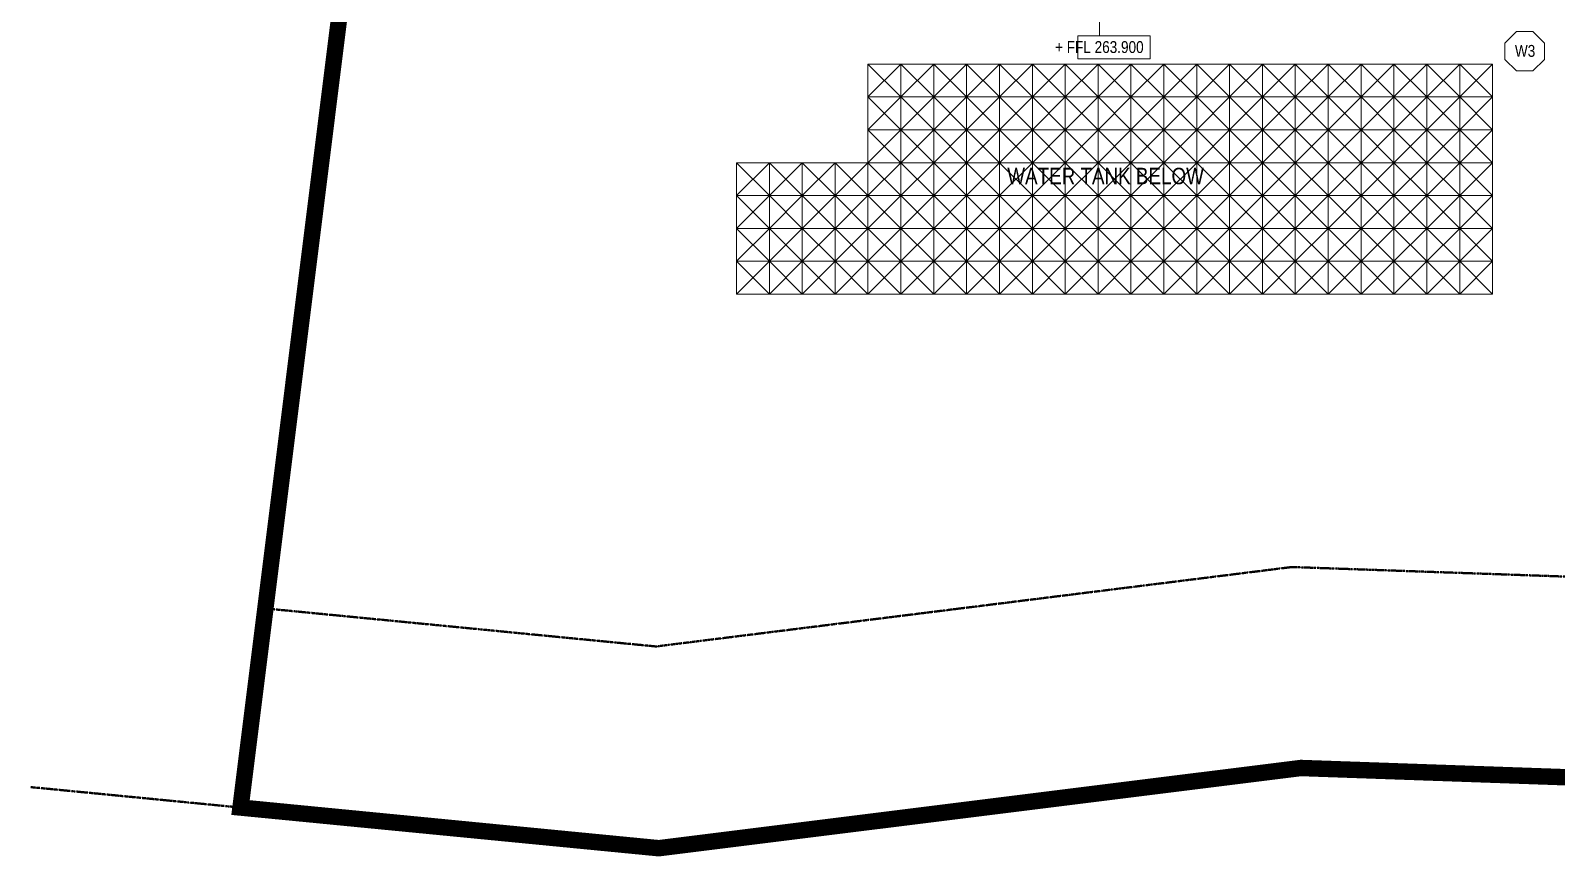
# Model space of a CAD drawing. Header units: millimetres. Extents: x -4865574 to 353735, y -2734656 to 279194.
# Drawn here: x -4865574 to -4819154, y -2734656 to -2709532 of the extents above; entities that cross this region are included whole.
import ezdxf

# ---------------------------------------------------------------- set-up
doc = ezdxf.new("R2010")
doc.units = ezdxf.units.MM
doc.linetypes.add('AM-Property Line', pattern=[9, 5, -1.5, 1, -1.5])
doc.linetypes.add('SiteBoundary RT1$0$DASHDOT', pattern=[1, 0.5, -0.25, 0, -0.25])
for name, color, linetype, lineweight in [('PLUMB-1', 8, 'Continuous', 9), ('SITE-1', 8, 'AM-Property Line', 50), ('SYM-SPOTELEV', 7, 'Continuous', 9), ('TAG-WIND', 7, 'Continuous', 9), ('TEXT', 7, 'Continuous', 9)]:
    doc.layers.add(name, color=color, linetype=linetype, lineweight=lineweight)
doc.layers.add('SiteBoundary RT1$0$AM-BOUNDARYLINE', color=242, linetype='SiteBoundary RT1$0$DASHDOT')
doc.styles.add('Arial Narrow', font='', dxfattribs={"height": 360})
doc.styles.add('Arial Narrow_4', font='', dxfattribs={"height": 500})
doc.styles.get('Arial Narrow').set_extended_font_data('Arial Narrow')
doc.styles.get('Arial Narrow_4').set_extended_font_data('Arial Narrow')

# ---------------------------------------------------------------- blocks, each defined once
blk = doc.blocks.new('AM_Water_Tank_1m Modules_Tiered - Water Tanks Modules 4 x 4 x 3 Tiers-1301868-LEVEL 61 _BMU ACCESS_')
at = {"layer": 'PLUMB-1'}
for p, q in [((0, 3000), (1000, 4000)), ((1000, 3000), (0, 4000)), ((1000, 4000), (0, 4000)), ((0, 4000), (0, 3000)), ((0, 3000), (0, 4000)), ((0, 4000), (1000, 4000)), ((0, 3000), (1000, 4000)), ((1000, 3000), (0, 4000)), ((1000, 4000), (0, 4000)), ((0, 4000), (0, 3000)), ((0, 3000), (0, 4000)), ((0, 4000), (1000, 4000)), ((0, 3000), (1000, 4000)), ((1000, 3000), (0, 4000)), ((1000, 4000), (0, 4000)), ((0, 4000), (0, 3000)), ((0, 3000), (0, 4000)), ((0, 4000), (1000, 4000)), ((1000, 3000), (2000, 4000)), ((2000, 3000), (1000, 4000)), ((2000, 4000), (1000, 4000)), ((1000, 4000), (1000, 3000)), ((1000, 3000), (1000, 4000)), ((1000, 4000), (2000, 4000)), ((1000, 3000), (1000, 4000)), ((1000, 4000), (1000, 3000)), ((1000, 3000), (2000, 4000)), ((2000, 3000), (1000, 4000)), ((2000, 4000), (1000, 4000)), ((1000, 4000), (1000, 3000)), ((1000, 3000), (1000, 4000)), ((1000, 4000), (2000, 4000)), ((1000, 3000), (1000, 4000)), ((1000, 4000), (1000, 3000)), ((1000, 3000), (2000, 4000)), ((2000, 3000), (1000, 4000)), ((2000, 4000), (1000, 4000)), ((1000, 4000), (1000, 3000)), ((1000, 3000), (1000, 4000)), ((1000, 4000), (2000, 4000)), ((1000, 3000), (1000, 4000)), ((1000, 4000), (1000, 3000)), ((2000, 3000), (3000, 4000)), ((3000, 3000), (2000, 4000)), ((3000, 4000), (2000, 4000)), ((2000, 4000), (2000, 3000)), ((2000, 3000), (2000, 4000)), ((2000, 4000), (3000, 4000)), ((2000, 3000), (2000, 4000)), ((2000, 4000), (2000, 3000)), ((2000, 3000), (3000, 4000)), ((3000, 3000), (2000, 4000)), ((3000, 4000), (2000, 4000)), ((2000, 4000), (2000, 3000)), ((2000, 3000), (2000, 4000)), ((2000, 4000), (3000, 4000)), ((2000, 3000), (2000, 4000)), ((2000, 4000), (2000, 3000)), ((2000, 3000), (3000, 4000)), ((3000, 3000), (2000, 4000)), ((3000, 4000), (2000, 4000)), ((2000, 4000), (2000, 3000)), ((2000, 3000), (2000, 4000)), ((2000, 4000), (3000, 4000)), ((2000, 3000), (2000, 4000)), ((2000, 4000), (2000, 3000)), ((3000, 3000), (4000, 4000)), ((4000, 3000), (3000, 4000)), ((4000, 4000), (3000, 4000)), ((3000, 4000), (3000, 3000)), ((3000, 3000), (3000, 4000)), ((3000, 4000), (4000, 4000)), ((3000, 3000), (3000, 4000)), ((3000, 4000), (3000, 3000)), ((3000, 3000), (4000, 4000)), ((4000, 3000), (3000, 4000)), ((4000, 4000), (3000, 4000)), ((3000, 4000), (3000, 3000)), ((3000, 3000), (3000, 4000)), ((3000, 4000), (4000, 4000)), ((3000, 3000), (3000, 4000)), ((3000, 4000), (3000, 3000)), ((3000, 3000), (4000, 4000)), ((4000, 3000), (3000, 4000)), ((4000, 4000), (3000, 4000)), ((3000, 4000), (3000, 3000)), ((3000, 3000), (3000, 4000)), ((3000, 4000), (4000, 4000)), ((3000, 3000), (3000, 4000)), ((3000, 4000), (3000, 3000)), ((4000, 3000), (4000, 4000)), ((4000, 4000), (4000, 3000)), ((4000, 3000), (4000, 4000)), ((4000, 4000), (4000, 3000)), ((4000, 3000), (4000, 4000)), ((4000, 4000), (4000, 3000)), ((0, 3000), (1000, 3000)), ((1000, 3000), (0, 3000)), ((0, 2000), (1000, 3000)), ((1000, 2000), (0, 3000)), ((1000, 3000), (0, 3000)), ((0, 3000), (0, 2000)), ((0, 2000), (0, 3000)), ((0, 3000), (1000, 3000)), ((0, 3000), (1000, 3000)), ((1000, 3000), (0, 3000)), ((0, 3000), (1000, 3000)), ((1000, 3000), (0, 3000)), ((0, 2000), (1000, 3000)), ((1000, 2000), (0, 3000)), ((1000, 3000), (0, 3000)), ((0, 3000), (0, 2000)), ((0, 2000), (0, 3000)), ((0, 3000), (1000, 3000)), ((0, 2000), (1000, 3000)), ((1000, 2000), (0, 3000)), ((1000, 3000), (0, 3000)), ((0, 3000), (0, 2000)), ((0, 2000), (0, 3000)), ((0, 3000), (1000, 3000)), ((1000, 3000), (2000, 3000)), ((2000, 3000), (1000, 3000)), ((1000, 2000), (2000, 3000)), ((2000, 2000), (1000, 3000)), ((2000, 3000), (1000, 3000)), ((1000, 3000), (1000, 2000)), ((1000, 2000), (1000, 3000)), ((1000, 3000), (2000, 3000)), ((1000, 2000), (1000, 3000)), ((1000, 3000), (1000, 2000)), ((1000, 3000), (2000, 3000)), ((2000, 3000), (1000, 3000)), ((1000, 3000), (2000, 3000)), ((2000, 3000), (1000, 3000)), ((1000, 2000), (2000, 3000)), ((2000, 2000), (1000, 3000)), ((2000, 3000), (1000, 3000)), ((1000, 3000), (1000, 2000)), ((1000, 2000), (1000, 3000)), ((1000, 3000), (2000, 3000)), ((1000, 2000), (1000, 3000)), ((1000, 3000), (1000, 2000)), ((1000, 2000), (2000, 3000)), ((2000, 2000), (1000, 3000)), ((2000, 3000), (1000, 3000)), ((1000, 3000), (1000, 2000)), ((1000, 2000), (1000, 3000)), ((1000, 3000), (2000, 3000)), ((1000, 2000), (1000, 3000)), ((1000, 3000), (1000, 2000)), ((2000, 3000), (3000, 3000)), ((3000, 3000), (2000, 3000)), ((2000, 2000), (3000, 3000)), ((3000, 2000), (2000, 3000)), ((3000, 3000), (2000, 3000)), ((2000, 3000), (2000, 2000)), ((2000, 2000), (2000, 3000)), ((2000, 3000), (3000, 3000)), ((2000, 2000), (2000, 3000)), ((2000, 3000), (2000, 2000)), ((2000, 3000), (3000, 3000)), ((3000, 3000), (2000, 3000)), ((2000, 3000), (3000, 3000)), ((3000, 3000), (2000, 3000)), ((2000, 2000), (3000, 3000)), ((3000, 2000), (2000, 3000)), ((3000, 3000), (2000, 3000)), ((2000, 3000), (2000, 2000)), ((2000, 2000), (2000, 3000)), ((2000, 3000), (3000, 3000)), ((2000, 2000), (2000, 3000)), ((2000, 3000), (2000, 2000)), ((2000, 2000), (3000, 3000)), ((3000, 2000), (2000, 3000)), ((3000, 3000), (2000, 3000)), ((2000, 3000), (2000, 2000)), ((2000, 2000), (2000, 3000)), ((2000, 3000), (3000, 3000)), ((2000, 2000), (2000, 3000)), ((2000, 3000), (2000, 2000)), ((3000, 3000), (4000, 3000)), ((4000, 3000), (3000, 3000)), ((3000, 2000), (4000, 3000)), ((4000, 2000), (3000, 3000)), ((4000, 3000), (3000, 3000)), ((3000, 3000), (3000, 2000)), ((3000, 2000), (3000, 3000)), ((3000, 3000), (4000, 3000)), ((3000, 2000), (3000, 3000)), ((3000, 3000), (3000, 2000)), ((3000, 3000), (4000, 3000)), ((4000, 3000), (3000, 3000)), ((3000, 3000), (4000, 3000)), ((4000, 3000), (3000, 3000)), ((3000, 2000), (4000, 3000)), ((4000, 2000), (3000, 3000)), ((4000, 3000), (3000, 3000)), ((3000, 3000), (3000, 2000)), ((3000, 2000), (3000, 3000)), ((3000, 3000), (4000, 3000)), ((3000, 2000), (3000, 3000)), ((3000, 3000), (3000, 2000)), ((3000, 2000), (4000, 3000)), ((4000, 2000), (3000, 3000)), ((4000, 3000), (3000, 3000)), ((3000, 3000), (3000, 2000)), ((3000, 2000), (3000, 3000)), ((3000, 3000), (4000, 3000)), ((3000, 2000), (3000, 3000)), ((3000, 3000), (3000, 2000)), ((4000, 2000), (4000, 3000)), ((4000, 3000), (4000, 2000)), ((4000, 2000), (4000, 3000)), ((4000, 3000), (4000, 2000)), ((4000, 2000), (4000, 3000)), ((4000, 3000), (4000, 2000)), ((0, 2000), (1000, 2000)), ((1000, 2000), (0, 2000)), ((0, 1000), (1000, 2000)), ((1000, 1000), (0, 2000)), ((1000, 2000), (0, 2000)), ((0, 2000), (0, 1000)), ((0, 1000), (0, 2000)), ((0, 2000), (1000, 2000)), ((0, 2000), (1000, 2000)), ((1000, 2000), (0, 2000)), ((0, 2000), (1000, 2000)), ((1000, 2000), (0, 2000)), ((0, 1000), (1000, 2000)), ((1000, 1000), (0, 2000)), ((1000, 2000), (0, 2000)), ((0, 2000), (0, 1000)), ((0, 1000), (0, 2000)), ((0, 2000), (1000, 2000)), ((0, 1000), (1000, 2000)), ((1000, 1000), (0, 2000)), ((1000, 2000), (0, 2000)), ((0, 2000), (0, 1000)), ((0, 1000), (0, 2000)), ((0, 2000), (1000, 2000)), ((1000, 2000), (2000, 2000)), ((2000, 2000), (1000, 2000)), ((1000, 1000), (2000, 2000)), ((2000, 1000), (1000, 2000)), ((2000, 2000), (1000, 2000)), ((1000, 2000), (1000, 1000)), ((1000, 1000), (1000, 2000)), ((1000, 2000), (2000, 2000)), ((1000, 1000), (1000, 2000)), ((1000, 2000), (1000, 1000)), ((1000, 2000), (2000, 2000)), ((2000, 2000), (1000, 2000)), ((1000, 2000), (2000, 2000)), ((2000, 2000), (1000, 2000)), ((1000, 1000), (2000, 2000)), ((2000, 1000), (1000, 2000)), ((2000, 2000), (1000, 2000)), ((1000, 2000), (1000, 1000)), ((1000, 1000), (1000, 2000)), ((1000, 2000), (2000, 2000)), ((1000, 1000), (1000, 2000)), ((1000, 2000), (1000, 1000)), ((1000, 1000), (2000, 2000)), ((2000, 1000), (1000, 2000)), ((2000, 2000), (1000, 2000)), ((1000, 2000), (1000, 1000)), ((1000, 1000), (1000, 2000)), ((1000, 2000), (2000, 2000)), ((1000, 1000), (1000, 2000)), ((1000, 2000), (1000, 1000)), ((2000, 2000), (3000, 2000)), ((3000, 2000), (2000, 2000)), ((2000, 1000), (3000, 2000)), ((3000, 1000), (2000, 2000)), ((3000, 2000), (2000, 2000)), ((2000, 2000), (2000, 1000)), ((2000, 1000), (2000, 2000)), ((2000, 2000), (3000, 2000)), ((2000, 1000), (2000, 2000)), ((2000, 2000), (2000, 1000)), ((2000, 2000), (3000, 2000)), ((3000, 2000), (2000, 2000)), ((2000, 2000), (3000, 2000)), ((3000, 2000), (2000, 2000)), ((2000, 1000), (3000, 2000)), ((3000, 1000), (2000, 2000)), ((3000, 2000), (2000, 2000)), ((2000, 2000), (2000, 1000)), ((2000, 1000), (2000, 2000)), ((2000, 2000), (3000, 2000)), ((2000, 1000), (3000, 2000)), ((3000, 1000), (2000, 2000)), ((3000, 2000), (2000, 2000)), ((2000, 2000), (2000, 1000)), ((2000, 1000), (2000, 2000)), ((2000, 2000), (3000, 2000)), ((2000, 1000), (2000, 2000)), ((2000, 2000), (2000, 1000)), ((2000, 1000), (2000, 2000)), ((2000, 2000), (2000, 1000)), ((3000, 2000), (4000, 2000)), ((4000, 2000), (3000, 2000)), ((3000, 1000), (4000, 2000)), ((4000, 1000), (3000, 2000)), ((4000, 2000), (3000, 2000)), ((3000, 2000), (3000, 1000)), ((3000, 1000), (3000, 2000)), ((3000, 2000), (4000, 2000)), ((3000, 1000), (3000, 2000)), ((3000, 2000), (3000, 1000)), ((3000, 2000), (4000, 2000)), ((4000, 2000), (3000, 2000)), ((3000, 2000), (4000, 2000)), ((4000, 2000), (3000, 2000)), ((3000, 1000), (4000, 2000)), ((4000, 1000), (3000, 2000)), ((4000, 2000), (3000, 2000)), ((3000, 2000), (3000, 1000)), ((3000, 1000), (3000, 2000)), ((3000, 2000), (4000, 2000)), ((3000, 1000), (3000, 2000)), ((3000, 2000), (3000, 1000)), ((3000, 1000), (4000, 2000)), ((4000, 1000), (3000, 2000)), ((4000, 2000), (3000, 2000)), ((3000, 2000), (3000, 1000)), ((3000, 1000), (3000, 2000)), ((3000, 2000), (4000, 2000)), ((3000, 1000), (3000, 2000)), ((3000, 2000), (3000, 1000)), ((4000, 1000), (4000, 2000)), ((4000, 2000), (4000, 1000)), ((4000, 1000), (4000, 2000)), ((4000, 2000), (4000, 1000)), ((4000, 1000), (4000, 2000)), ((4000, 2000), (4000, 1000)), ((0, 1000), (1000, 1000)), ((1000, 1000), (0, 1000)), ((0, 0), (1000, 1000)), ((1000, 0), (0, 1000)), ((1000, 1000), (0, 1000)), ((0, 1000), (0, 0)), ((0, 0), (0, 1000)), ((0, 1000), (1000, 1000)), ((0, 1000), (1000, 1000)), ((1000, 1000), (0, 1000)), ((0, 0), (1000, 1000)), ((1000, 0), (0, 1000)), ((1000, 1000), (0, 1000)), ((0, 1000), (0, 0)), ((0, 0), (0, 1000)), ((0, 1000), (1000, 1000)), ((0, 1000), (1000, 1000)), ((1000, 1000), (0, 1000)), ((0, 0), (1000, 1000)), ((1000, 0), (0, 1000)), ((1000, 1000), (0, 1000)), ((0, 1000), (0, 0)), ((0, 0), (0, 1000)), ((0, 1000), (1000, 1000)), ((1000, 1000), (2000, 1000)), ((2000, 1000), (1000, 1000)), ((1000, 0), (2000, 1000)), ((2000, 0), (1000, 1000)), ((2000, 1000), (1000, 1000)), ((1000, 1000), (1000, 0)), ((1000, 0), (1000, 1000)), ((1000, 1000), (2000, 1000)), ((1000, 0), (1000, 1000)), ((1000, 1000), (1000, 0)), ((1000, 1000), (2000, 1000)), ((2000, 1000), (1000, 1000)), ((1000, 0), (2000, 1000)), ((2000, 0), (1000, 1000)), ((2000, 1000), (1000, 1000)), ((1000, 1000), (1000, 0)), ((1000, 0), (1000, 1000)), ((1000, 1000), (2000, 1000)), ((1000, 0), (1000, 1000)), ((1000, 1000), (1000, 0)), ((1000, 1000), (2000, 1000)), ((2000, 1000), (1000, 1000)), ((1000, 0), (2000, 1000)), ((2000, 0), (1000, 1000)), ((2000, 1000), (1000, 1000)), ((1000, 1000), (1000, 0)), ((1000, 0), (1000, 1000)), ((1000, 1000), (2000, 1000)), ((1000, 0), (1000, 1000)), ((1000, 1000), (1000, 0)), ((2000, 1000), (3000, 1000)), ((3000, 1000), (2000, 1000)), ((2000, 0), (3000, 1000)), ((3000, 0), (2000, 1000)), ((3000, 1000), (2000, 1000)), ((2000, 1000), (2000, 0)), ((2000, 0), (2000, 1000)), ((2000, 1000), (3000, 1000)), ((2000, 0), (2000, 1000)), ((2000, 1000), (2000, 0)), ((2000, 0), (3000, 1000)), ((3000, 0), (2000, 1000)), ((3000, 1000), (2000, 1000)), ((2000, 1000), (2000, 0)), ((2000, 0), (2000, 1000)), ((2000, 1000), (3000, 1000)), ((2000, 1000), (3000, 1000)), ((3000, 1000), (2000, 1000)), ((2000, 0), (3000, 1000)), ((3000, 0), (2000, 1000)), ((3000, 1000), (2000, 1000)), ((2000, 1000), (2000, 0)), ((2000, 0), (2000, 1000)), ((2000, 1000), (3000, 1000)), ((2000, 1000), (3000, 1000)), ((3000, 1000), (2000, 1000)), ((2000, 0), (2000, 1000)), ((2000, 1000), (2000, 0)), ((2000, 0), (2000, 1000)), ((2000, 1000), (2000, 0)), ((3000, 1000), (4000, 1000)), ((4000, 1000), (3000, 1000)), ((3000, 0), (4000, 1000)), ((4000, 0), (3000, 1000)), ((4000, 1000), (3000, 1000)), ((3000, 1000), (3000, 0)), ((3000, 0), (3000, 1000)), ((3000, 1000), (4000, 1000)), ((3000, 0), (3000, 1000)), ((3000, 1000), (3000, 0)), ((3000, 0), (4000, 1000)), ((4000, 0), (3000, 1000)), ((4000, 1000), (3000, 1000)), ((3000, 1000), (3000, 0)), ((3000, 0), (3000, 1000)), ((3000, 1000), (4000, 1000)), ((3000, 0), (3000, 1000)), ((3000, 1000), (3000, 0)), ((3000, 1000), (4000, 1000)), ((4000, 1000), (3000, 1000)), ((3000, 0), (4000, 1000)), ((4000, 0), (3000, 1000)), ((4000, 1000), (3000, 1000)), ((3000, 1000), (3000, 0)), ((3000, 0), (3000, 1000)), ((3000, 1000), (4000, 1000)), ((3000, 0), (3000, 1000)), ((3000, 1000), (3000, 0)), ((3000, 1000), (4000, 1000)), ((4000, 1000), (3000, 1000)), ((4000, 0), (4000, 1000)), ((4000, 1000), (4000, 0)), ((4000, 0), (4000, 1000)), ((4000, 1000), (4000, 0)), ((4000, 0), (4000, 1000)), ((4000, 1000), (4000, 0)), ((0, 0), (1000, 0)), ((1000, 0), (0, 0)), ((0, 0), (1000, 0)), ((1000, 0), (0, 0)), ((0, 0), (1000, 0)), ((1000, 0), (0, 0)), ((1000, 0), (2000, 0)), ((2000, 0), (1000, 0)), ((1000, 0), (2000, 0)), ((2000, 0), (1000, 0)), ((1000, 0), (2000, 0)), ((2000, 0), (1000, 0)), ((2000, 0), (3000, 0)), ((3000, 0), (2000, 0)), ((2000, 0), (3000, 0)), ((3000, 0), (2000, 0)), ((2000, 0), (3000, 0)), ((3000, 0), (2000, 0)), ((3000, 0), (4000, 0)), ((4000, 0), (3000, 0)), ((3000, 0), (4000, 0)), ((4000, 0), (3000, 0)), ((3000, 0), (4000, 0)), ((4000, 0), (3000, 0))]:
    blk.add_line(p, q, dxfattribs=at)
blk = doc.blocks.new('AM_Water_Tank_1m Modules_Tiered - Water Tanks Modules 4 x 3 x 3 Tiers-5660361-LEVEL 61 _BMU ACCESS_')
at = {"layer": 'PLUMB-1'}
for p, q in [((0, 2000), (1000, 3000)), ((1000, 2000), (0, 3000)), ((1000, 3000), (0, 3000)), ((0, 3000), (0, 2000)), ((0, 2000), (0, 3000)), ((0, 3000), (1000, 3000)), ((0, 2000), (1000, 3000)), ((1000, 2000), (0, 3000)), ((1000, 3000), (0, 3000)), ((0, 3000), (0, 2000)), ((0, 2000), (0, 3000)), ((0, 3000), (1000, 3000)), ((0, 2000), (1000, 3000)), ((1000, 2000), (0, 3000)), ((1000, 3000), (0, 3000)), ((0, 3000), (0, 2000)), ((0, 2000), (0, 3000)), ((0, 3000), (1000, 3000)), ((1000, 2000), (2000, 3000)), ((2000, 2000), (1000, 3000)), ((2000, 3000), (1000, 3000)), ((1000, 3000), (1000, 2000)), ((1000, 2000), (1000, 3000)), ((1000, 3000), (2000, 3000)), ((1000, 2000), (1000, 3000)), ((1000, 3000), (1000, 2000)), ((1000, 2000), (2000, 3000)), ((2000, 2000), (1000, 3000)), ((2000, 3000), (1000, 3000)), ((1000, 3000), (1000, 2000)), ((1000, 2000), (1000, 3000)), ((1000, 3000), (2000, 3000)), ((1000, 2000), (1000, 3000)), ((1000, 3000), (1000, 2000)), ((1000, 2000), (2000, 3000)), ((2000, 2000), (1000, 3000)), ((2000, 3000), (1000, 3000)), ((1000, 3000), (1000, 2000)), ((1000, 2000), (1000, 3000)), ((1000, 3000), (2000, 3000)), ((1000, 2000), (1000, 3000)), ((1000, 3000), (1000, 2000)), ((2000, 2000), (3000, 3000)), ((3000, 2000), (2000, 3000)), ((3000, 3000), (2000, 3000)), ((2000, 3000), (2000, 2000)), ((2000, 2000), (2000, 3000)), ((2000, 3000), (3000, 3000)), ((2000, 2000), (2000, 3000)), ((2000, 3000), (2000, 2000)), ((2000, 2000), (3000, 3000)), ((3000, 2000), (2000, 3000)), ((3000, 3000), (2000, 3000)), ((2000, 3000), (2000, 2000)), ((2000, 2000), (2000, 3000)), ((2000, 3000), (3000, 3000)), ((2000, 2000), (2000, 3000)), ((2000, 3000), (2000, 2000)), ((2000, 2000), (3000, 3000)), ((3000, 2000), (2000, 3000)), ((3000, 3000), (2000, 3000)), ((2000, 3000), (2000, 2000)), ((2000, 2000), (2000, 3000)), ((2000, 3000), (3000, 3000)), ((2000, 2000), (2000, 3000)), ((2000, 3000), (2000, 2000)), ((3000, 2000), (4000, 3000)), ((4000, 2000), (3000, 3000)), ((4000, 3000), (3000, 3000)), ((3000, 3000), (3000, 2000)), ((3000, 2000), (3000, 3000)), ((3000, 3000), (4000, 3000)), ((3000, 2000), (3000, 3000)), ((3000, 3000), (3000, 2000)), ((3000, 2000), (4000, 3000)), ((4000, 2000), (3000, 3000)), ((4000, 3000), (3000, 3000)), ((3000, 3000), (3000, 2000)), ((3000, 2000), (3000, 3000)), ((3000, 3000), (4000, 3000)), ((3000, 2000), (3000, 3000)), ((3000, 3000), (3000, 2000)), ((3000, 2000), (4000, 3000)), ((4000, 2000), (3000, 3000)), ((4000, 3000), (3000, 3000)), ((3000, 3000), (3000, 2000)), ((3000, 2000), (3000, 3000)), ((3000, 3000), (4000, 3000)), ((3000, 2000), (3000, 3000)), ((3000, 3000), (3000, 2000)), ((4000, 2000), (4000, 3000)), ((4000, 3000), (4000, 2000)), ((4000, 2000), (4000, 3000)), ((4000, 3000), (4000, 2000)), ((4000, 2000), (4000, 3000)), ((4000, 3000), (4000, 2000)), ((0, 2000), (1000, 2000)), ((1000, 2000), (0, 2000)), ((0, 1000), (1000, 2000)), ((1000, 1000), (0, 2000)), ((1000, 2000), (0, 2000)), ((0, 2000), (0, 1000)), ((0, 1000), (0, 2000)), ((0, 2000), (1000, 2000)), ((0, 2000), (1000, 2000)), ((1000, 2000), (0, 2000)), ((0, 2000), (1000, 2000)), ((1000, 2000), (0, 2000)), ((0, 1000), (1000, 2000)), ((1000, 1000), (0, 2000)), ((1000, 2000), (0, 2000)), ((0, 2000), (0, 1000)), ((0, 1000), (0, 2000)), ((0, 2000), (1000, 2000)), ((0, 1000), (1000, 2000)), ((1000, 1000), (0, 2000)), ((1000, 2000), (0, 2000)), ((0, 2000), (0, 1000)), ((0, 1000), (0, 2000)), ((0, 2000), (1000, 2000)), ((1000, 2000), (2000, 2000)), ((2000, 2000), (1000, 2000)), ((1000, 1000), (2000, 2000)), ((2000, 1000), (1000, 2000)), ((2000, 2000), (1000, 2000)), ((1000, 2000), (1000, 1000)), ((1000, 1000), (1000, 2000)), ((1000, 2000), (2000, 2000)), ((1000, 1000), (1000, 2000)), ((1000, 2000), (1000, 1000)), ((1000, 2000), (2000, 2000)), ((2000, 2000), (1000, 2000)), ((1000, 2000), (2000, 2000)), ((2000, 2000), (1000, 2000)), ((1000, 1000), (2000, 2000)), ((2000, 1000), (1000, 2000)), ((2000, 2000), (1000, 2000)), ((1000, 2000), (1000, 1000)), ((1000, 1000), (1000, 2000)), ((1000, 2000), (2000, 2000)), ((1000, 1000), (1000, 2000)), ((1000, 2000), (1000, 1000)), ((1000, 1000), (2000, 2000)), ((2000, 1000), (1000, 2000)), ((2000, 2000), (1000, 2000)), ((1000, 2000), (1000, 1000)), ((1000, 1000), (1000, 2000)), ((1000, 2000), (2000, 2000)), ((1000, 1000), (1000, 2000)), ((1000, 2000), (1000, 1000)), ((2000, 2000), (3000, 2000)), ((3000, 2000), (2000, 2000)), ((2000, 1000), (3000, 2000)), ((3000, 1000), (2000, 2000)), ((3000, 2000), (2000, 2000)), ((2000, 2000), (2000, 1000)), ((2000, 1000), (2000, 2000)), ((2000, 2000), (3000, 2000)), ((2000, 1000), (2000, 2000)), ((2000, 2000), (2000, 1000)), ((2000, 2000), (3000, 2000)), ((3000, 2000), (2000, 2000)), ((2000, 2000), (3000, 2000)), ((3000, 2000), (2000, 2000)), ((2000, 1000), (3000, 2000)), ((3000, 1000), (2000, 2000)), ((3000, 2000), (2000, 2000)), ((2000, 2000), (2000, 1000)), ((2000, 1000), (2000, 2000)), ((2000, 2000), (3000, 2000)), ((2000, 1000), (3000, 2000)), ((3000, 1000), (2000, 2000)), ((3000, 2000), (2000, 2000)), ((2000, 2000), (2000, 1000)), ((2000, 1000), (2000, 2000)), ((2000, 2000), (3000, 2000)), ((2000, 1000), (2000, 2000)), ((2000, 2000), (2000, 1000)), ((2000, 1000), (2000, 2000)), ((2000, 2000), (2000, 1000)), ((3000, 2000), (4000, 2000)), ((4000, 2000), (3000, 2000)), ((3000, 1000), (4000, 2000)), ((4000, 1000), (3000, 2000)), ((4000, 2000), (3000, 2000)), ((3000, 2000), (3000, 1000)), ((3000, 1000), (3000, 2000)), ((3000, 2000), (4000, 2000)), ((3000, 1000), (3000, 2000)), ((3000, 2000), (3000, 1000)), ((3000, 2000), (4000, 2000)), ((4000, 2000), (3000, 2000)), ((3000, 2000), (4000, 2000)), ((4000, 2000), (3000, 2000)), ((3000, 1000), (4000, 2000)), ((4000, 1000), (3000, 2000)), ((4000, 2000), (3000, 2000)), ((3000, 2000), (3000, 1000)), ((3000, 1000), (3000, 2000)), ((3000, 2000), (4000, 2000)), ((3000, 1000), (3000, 2000)), ((3000, 2000), (3000, 1000)), ((3000, 1000), (4000, 2000)), ((4000, 1000), (3000, 2000)), ((4000, 2000), (3000, 2000)), ((3000, 2000), (3000, 1000)), ((3000, 1000), (3000, 2000)), ((3000, 2000), (4000, 2000)), ((3000, 1000), (3000, 2000)), ((3000, 2000), (3000, 1000)), ((4000, 1000), (4000, 2000)), ((4000, 2000), (4000, 1000)), ((4000, 1000), (4000, 2000)), ((4000, 2000), (4000, 1000)), ((4000, 1000), (4000, 2000)), ((4000, 2000), (4000, 1000)), ((0, 1000), (1000, 1000)), ((1000, 1000), (0, 1000)), ((0, 0), (1000, 1000)), ((1000, 0), (0, 1000)), ((1000, 1000), (0, 1000)), ((0, 1000), (0, 0)), ((0, 0), (0, 1000)), ((0, 1000), (1000, 1000)), ((0, 1000), (1000, 1000)), ((1000, 1000), (0, 1000)), ((0, 0), (1000, 1000)), ((1000, 0), (0, 1000)), ((1000, 1000), (0, 1000)), ((0, 1000), (0, 0)), ((0, 0), (0, 1000)), ((0, 1000), (1000, 1000)), ((0, 1000), (1000, 1000)), ((1000, 1000), (0, 1000)), ((0, 0), (1000, 1000)), ((1000, 0), (0, 1000)), ((1000, 1000), (0, 1000)), ((0, 1000), (0, 0)), ((0, 0), (0, 1000)), ((0, 1000), (1000, 1000)), ((1000, 1000), (2000, 1000)), ((2000, 1000), (1000, 1000)), ((1000, 0), (2000, 1000)), ((2000, 0), (1000, 1000)), ((2000, 1000), (1000, 1000)), ((1000, 1000), (1000, 0)), ((1000, 0), (1000, 1000)), ((1000, 1000), (2000, 1000)), ((1000, 0), (1000, 1000)), ((1000, 1000), (1000, 0)), ((1000, 1000), (2000, 1000)), ((2000, 1000), (1000, 1000)), ((1000, 0), (2000, 1000)), ((2000, 0), (1000, 1000)), ((2000, 1000), (1000, 1000)), ((1000, 1000), (1000, 0)), ((1000, 0), (1000, 1000)), ((1000, 1000), (2000, 1000)), ((1000, 0), (1000, 1000)), ((1000, 1000), (1000, 0)), ((1000, 1000), (2000, 1000)), ((2000, 1000), (1000, 1000)), ((1000, 0), (2000, 1000)), ((2000, 0), (1000, 1000)), ((2000, 1000), (1000, 1000)), ((1000, 1000), (1000, 0)), ((1000, 0), (1000, 1000)), ((1000, 1000), (2000, 1000)), ((1000, 0), (1000, 1000)), ((1000, 1000), (1000, 0)), ((2000, 1000), (3000, 1000)), ((3000, 1000), (2000, 1000)), ((2000, 0), (3000, 1000)), ((3000, 0), (2000, 1000)), ((3000, 1000), (2000, 1000)), ((2000, 1000), (2000, 0)), ((2000, 0), (2000, 1000)), ((2000, 1000), (3000, 1000)), ((2000, 0), (2000, 1000)), ((2000, 1000), (2000, 0)), ((2000, 0), (3000, 1000)), ((3000, 0), (2000, 1000)), ((3000, 1000), (2000, 1000)), ((2000, 1000), (2000, 0)), ((2000, 0), (2000, 1000)), ((2000, 1000), (3000, 1000)), ((2000, 1000), (3000, 1000)), ((3000, 1000), (2000, 1000)), ((2000, 0), (3000, 1000)), ((3000, 0), (2000, 1000)), ((3000, 1000), (2000, 1000)), ((2000, 1000), (2000, 0)), ((2000, 0), (2000, 1000)), ((2000, 1000), (3000, 1000)), ((2000, 1000), (3000, 1000)), ((3000, 1000), (2000, 1000)), ((2000, 0), (2000, 1000)), ((2000, 1000), (2000, 0)), ((2000, 0), (2000, 1000)), ((2000, 1000), (2000, 0)), ((3000, 1000), (4000, 1000)), ((4000, 1000), (3000, 1000)), ((3000, 0), (4000, 1000)), ((4000, 0), (3000, 1000)), ((4000, 1000), (3000, 1000)), ((3000, 1000), (3000, 0)), ((3000, 0), (3000, 1000)), ((3000, 1000), (4000, 1000)), ((3000, 0), (3000, 1000)), ((3000, 1000), (3000, 0)), ((3000, 0), (4000, 1000)), ((4000, 0), (3000, 1000)), ((4000, 1000), (3000, 1000)), ((3000, 1000), (3000, 0)), ((3000, 0), (3000, 1000)), ((3000, 1000), (4000, 1000)), ((3000, 0), (3000, 1000)), ((3000, 1000), (3000, 0)), ((3000, 1000), (4000, 1000)), ((4000, 1000), (3000, 1000)), ((3000, 0), (4000, 1000)), ((4000, 0), (3000, 1000)), ((4000, 1000), (3000, 1000)), ((3000, 1000), (3000, 0)), ((3000, 0), (3000, 1000)), ((3000, 1000), (4000, 1000)), ((3000, 0), (3000, 1000)), ((3000, 1000), (3000, 0)), ((3000, 1000), (4000, 1000)), ((4000, 1000), (3000, 1000)), ((4000, 0), (4000, 1000)), ((4000, 1000), (4000, 0)), ((4000, 0), (4000, 1000)), ((4000, 1000), (4000, 0)), ((4000, 0), (4000, 1000)), ((4000, 1000), (4000, 0)), ((0, 0), (1000, 0)), ((1000, 0), (0, 0)), ((0, 0), (1000, 0)), ((1000, 0), (0, 0)), ((0, 0), (1000, 0)), ((1000, 0), (0, 0)), ((1000, 0), (2000, 0)), ((2000, 0), (1000, 0)), ((1000, 0), (2000, 0)), ((2000, 0), (1000, 0)), ((1000, 0), (2000, 0)), ((2000, 0), (1000, 0)), ((2000, 0), (3000, 0)), ((3000, 0), (2000, 0)), ((2000, 0), (3000, 0)), ((3000, 0), (2000, 0)), ((2000, 0), (3000, 0)), ((3000, 0), (2000, 0)), ((3000, 0), (4000, 0)), ((4000, 0), (3000, 0)), ((3000, 0), (4000, 0)), ((4000, 0), (3000, 0)), ((3000, 0), (4000, 0)), ((4000, 0), (3000, 0))]:
    blk.add_line(p, q, dxfattribs=at)
blk = doc.blocks.new('AM_Water_Tank_1m Modules_Tiered - Water Tanks Modules 3 x 3 x 3 Tiers-5661682-LEVEL 61 _BMU ACCESS_')
at = {"layer": 'PLUMB-1'}
for p, q in [((0, 2000), (1000, 3000)), ((1000, 2000), (0, 3000)), ((1000, 3000), (0, 3000)), ((0, 3000), (0, 2000)), ((0, 2000), (0, 3000)), ((0, 3000), (1000, 3000)), ((0, 2000), (1000, 3000)), ((1000, 2000), (0, 3000)), ((1000, 3000), (0, 3000)), ((0, 3000), (0, 2000)), ((0, 2000), (0, 3000)), ((0, 3000), (1000, 3000)), ((0, 2000), (1000, 3000)), ((1000, 2000), (0, 3000)), ((1000, 3000), (0, 3000)), ((0, 3000), (0, 2000)), ((0, 2000), (0, 3000)), ((0, 3000), (1000, 3000)), ((1000, 2000), (2000, 3000)), ((2000, 2000), (1000, 3000)), ((2000, 3000), (1000, 3000)), ((1000, 3000), (1000, 2000)), ((1000, 2000), (1000, 3000)), ((1000, 3000), (2000, 3000)), ((1000, 2000), (1000, 3000)), ((1000, 3000), (1000, 2000)), ((1000, 2000), (2000, 3000)), ((2000, 2000), (1000, 3000)), ((2000, 3000), (1000, 3000)), ((1000, 3000), (1000, 2000)), ((1000, 2000), (1000, 3000)), ((1000, 3000), (2000, 3000)), ((1000, 2000), (1000, 3000)), ((1000, 3000), (1000, 2000)), ((1000, 2000), (2000, 3000)), ((2000, 2000), (1000, 3000)), ((2000, 3000), (1000, 3000)), ((1000, 3000), (1000, 2000)), ((1000, 2000), (1000, 3000)), ((1000, 3000), (2000, 3000)), ((1000, 2000), (1000, 3000)), ((1000, 3000), (1000, 2000)), ((2000, 2000), (3000, 3000)), ((3000, 2000), (2000, 3000)), ((3000, 3000), (2000, 3000)), ((2000, 3000), (2000, 2000)), ((2000, 2000), (2000, 3000)), ((2000, 3000), (3000, 3000)), ((2000, 2000), (2000, 3000)), ((2000, 3000), (2000, 2000)), ((2000, 2000), (3000, 3000)), ((3000, 2000), (2000, 3000)), ((3000, 3000), (2000, 3000)), ((2000, 3000), (2000, 2000)), ((2000, 2000), (2000, 3000)), ((2000, 3000), (3000, 3000)), ((2000, 2000), (2000, 3000)), ((2000, 3000), (2000, 2000)), ((2000, 2000), (3000, 3000)), ((3000, 2000), (2000, 3000)), ((3000, 3000), (2000, 3000)), ((2000, 3000), (2000, 2000)), ((2000, 2000), (2000, 3000)), ((2000, 3000), (3000, 3000)), ((2000, 2000), (2000, 3000)), ((2000, 3000), (2000, 2000)), ((3000, 2000), (3000, 3000)), ((3000, 3000), (3000, 2000)), ((3000, 2000), (3000, 3000)), ((3000, 3000), (3000, 2000)), ((3000, 2000), (3000, 3000)), ((3000, 3000), (3000, 2000)), ((0, 2000), (1000, 2000)), ((1000, 2000), (0, 2000)), ((0, 1000), (1000, 2000)), ((1000, 1000), (0, 2000)), ((1000, 2000), (0, 2000)), ((0, 2000), (0, 1000)), ((0, 1000), (0, 2000)), ((0, 2000), (1000, 2000)), ((0, 2000), (1000, 2000)), ((1000, 2000), (0, 2000)), ((0, 2000), (1000, 2000)), ((1000, 2000), (0, 2000)), ((0, 1000), (1000, 2000)), ((1000, 1000), (0, 2000)), ((1000, 2000), (0, 2000)), ((0, 2000), (0, 1000)), ((0, 1000), (0, 2000)), ((0, 2000), (1000, 2000)), ((0, 1000), (1000, 2000)), ((1000, 1000), (0, 2000)), ((1000, 2000), (0, 2000)), ((0, 2000), (0, 1000)), ((0, 1000), (0, 2000)), ((0, 2000), (1000, 2000)), ((1000, 2000), (2000, 2000)), ((2000, 2000), (1000, 2000)), ((1000, 1000), (2000, 2000)), ((2000, 1000), (1000, 2000)), ((2000, 2000), (1000, 2000)), ((1000, 2000), (1000, 1000)), ((1000, 1000), (1000, 2000)), ((1000, 2000), (2000, 2000)), ((1000, 1000), (1000, 2000)), ((1000, 2000), (1000, 1000)), ((1000, 2000), (2000, 2000)), ((2000, 2000), (1000, 2000)), ((1000, 2000), (2000, 2000)), ((2000, 2000), (1000, 2000)), ((1000, 1000), (2000, 2000)), ((2000, 1000), (1000, 2000)), ((2000, 2000), (1000, 2000)), ((1000, 2000), (1000, 1000)), ((1000, 1000), (1000, 2000)), ((1000, 2000), (2000, 2000)), ((1000, 1000), (1000, 2000)), ((1000, 2000), (1000, 1000)), ((1000, 1000), (2000, 2000)), ((2000, 1000), (1000, 2000)), ((2000, 2000), (1000, 2000)), ((1000, 2000), (1000, 1000)), ((1000, 1000), (1000, 2000)), ((1000, 2000), (2000, 2000)), ((1000, 1000), (1000, 2000)), ((1000, 2000), (1000, 1000)), ((2000, 2000), (3000, 2000)), ((3000, 2000), (2000, 2000)), ((2000, 1000), (3000, 2000)), ((3000, 1000), (2000, 2000)), ((3000, 2000), (2000, 2000)), ((2000, 2000), (2000, 1000)), ((2000, 1000), (2000, 2000)), ((2000, 2000), (3000, 2000)), ((2000, 1000), (2000, 2000)), ((2000, 2000), (2000, 1000)), ((2000, 2000), (3000, 2000)), ((3000, 2000), (2000, 2000)), ((2000, 2000), (3000, 2000)), ((3000, 2000), (2000, 2000)), ((2000, 1000), (3000, 2000)), ((3000, 1000), (2000, 2000)), ((3000, 2000), (2000, 2000)), ((2000, 2000), (2000, 1000)), ((2000, 1000), (2000, 2000)), ((2000, 2000), (3000, 2000)), ((2000, 1000), (3000, 2000)), ((3000, 1000), (2000, 2000)), ((3000, 2000), (2000, 2000)), ((2000, 2000), (2000, 1000)), ((2000, 1000), (2000, 2000)), ((2000, 2000), (3000, 2000)), ((2000, 1000), (2000, 2000)), ((2000, 2000), (2000, 1000)), ((2000, 1000), (2000, 2000)), ((2000, 2000), (2000, 1000)), ((3000, 1000), (3000, 2000)), ((3000, 2000), (3000, 1000)), ((3000, 1000), (3000, 2000)), ((3000, 2000), (3000, 1000)), ((3000, 1000), (3000, 2000)), ((3000, 2000), (3000, 1000)), ((0, 1000), (1000, 1000)), ((1000, 1000), (0, 1000)), ((0, 0), (1000, 1000)), ((1000, 0), (0, 1000)), ((1000, 1000), (0, 1000)), ((0, 1000), (0, 0)), ((0, 0), (0, 1000)), ((0, 1000), (1000, 1000)), ((0, 1000), (1000, 1000)), ((1000, 1000), (0, 1000)), ((0, 0), (1000, 1000)), ((1000, 0), (0, 1000)), ((1000, 1000), (0, 1000)), ((0, 1000), (0, 0)), ((0, 0), (0, 1000)), ((0, 1000), (1000, 1000)), ((0, 1000), (1000, 1000)), ((1000, 1000), (0, 1000)), ((0, 0), (1000, 1000)), ((1000, 0), (0, 1000)), ((1000, 1000), (0, 1000)), ((0, 1000), (0, 0)), ((0, 0), (0, 1000)), ((0, 1000), (1000, 1000)), ((1000, 1000), (2000, 1000)), ((2000, 1000), (1000, 1000)), ((1000, 0), (2000, 1000)), ((2000, 0), (1000, 1000)), ((2000, 1000), (1000, 1000)), ((1000, 1000), (1000, 0)), ((1000, 0), (1000, 1000)), ((1000, 1000), (2000, 1000)), ((1000, 0), (1000, 1000)), ((1000, 1000), (1000, 0)), ((1000, 1000), (2000, 1000)), ((2000, 1000), (1000, 1000)), ((1000, 0), (2000, 1000)), ((2000, 0), (1000, 1000)), ((2000, 1000), (1000, 1000)), ((1000, 1000), (1000, 0)), ((1000, 0), (1000, 1000)), ((1000, 1000), (2000, 1000)), ((1000, 0), (1000, 1000)), ((1000, 1000), (1000, 0)), ((1000, 1000), (2000, 1000)), ((2000, 1000), (1000, 1000)), ((1000, 0), (2000, 1000)), ((2000, 0), (1000, 1000)), ((2000, 1000), (1000, 1000)), ((1000, 1000), (1000, 0)), ((1000, 0), (1000, 1000)), ((1000, 1000), (2000, 1000)), ((1000, 0), (1000, 1000)), ((1000, 1000), (1000, 0)), ((2000, 1000), (3000, 1000)), ((3000, 1000), (2000, 1000)), ((2000, 0), (3000, 1000)), ((3000, 0), (2000, 1000)), ((3000, 1000), (2000, 1000)), ((2000, 1000), (2000, 0)), ((2000, 0), (2000, 1000)), ((2000, 1000), (3000, 1000)), ((2000, 0), (2000, 1000)), ((2000, 1000), (2000, 0)), ((2000, 0), (3000, 1000)), ((3000, 0), (2000, 1000)), ((3000, 1000), (2000, 1000)), ((2000, 1000), (2000, 0)), ((2000, 0), (2000, 1000)), ((2000, 1000), (3000, 1000)), ((2000, 1000), (3000, 1000)), ((3000, 1000), (2000, 1000)), ((2000, 0), (3000, 1000)), ((3000, 0), (2000, 1000)), ((3000, 1000), (2000, 1000)), ((2000, 1000), (2000, 0)), ((2000, 0), (2000, 1000)), ((2000, 1000), (3000, 1000)), ((2000, 1000), (3000, 1000)), ((3000, 1000), (2000, 1000)), ((2000, 0), (2000, 1000)), ((2000, 1000), (2000, 0)), ((2000, 0), (2000, 1000)), ((2000, 1000), (2000, 0)), ((3000, 0), (3000, 1000)), ((3000, 1000), (3000, 0)), ((3000, 0), (3000, 1000)), ((3000, 1000), (3000, 0)), ((3000, 0), (3000, 1000)), ((3000, 1000), (3000, 0)), ((0, 0), (1000, 0)), ((1000, 0), (0, 0)), ((0, 0), (1000, 0)), ((1000, 0), (0, 0)), ((0, 0), (1000, 0)), ((1000, 0), (0, 0)), ((1000, 0), (2000, 0)), ((2000, 0), (1000, 0)), ((1000, 0), (2000, 0)), ((2000, 0), (1000, 0)), ((1000, 0), (2000, 0)), ((2000, 0), (1000, 0)), ((2000, 0), (3000, 0)), ((3000, 0), (2000, 0)), ((2000, 0), (3000, 0)), ((3000, 0), (2000, 0)), ((2000, 0), (3000, 0)), ((3000, 0), (2000, 0))]:
    blk.add_line(p, q, dxfattribs=at)
blk = doc.blocks.new('Family - ___-2026221-LEVEL 61 _BMU ACCESS_')
at = {"layer": 'SITE-1'}
for p, q in [((-4859186, -2733168), (-4847680, -2641065)), ((-4826930, -2731965), (-4846463, -2734405)), ((-4806847, -2732666), (-4826930, -2731965)), ((-4846463, -2734405), (-4859186, -2733168))]:
    blk.add_line(p, q, dxfattribs=at)
blk = doc.blocks.new('Family - ___-2030882-LEVEL 61 _BMU ACCESS_')
at = {"layer": 'SITE-1'}
for q in [(-4847680, -2641065), (-4865574, -2732546)]:
    blk.add_line((-4859186, -2733168), q, dxfattribs=at)
blk = doc.blocks.new('Family - ___-5299071-LEVEL 61 _BMU ACCESS_')
at = {"layer": 'SITE-1'}
for p, q in [((-4846547, -2728268), (-4827203, -2725852)), ((-4827203, -2725852), (-4806741, -2726566)), ((-4858429, -2727112), (-4846547, -2728268))]:
    blk.add_line(p, q, dxfattribs=at)
blk = doc.blocks.new('T-Window - Mark-345661-LEVEL 61 _BMU ACCESS_')
at = {"layer": 'TAG-WIND'}
for p, q in [((-1.24, 3), (-3, 1.24)), ((1.24, 3), (-1.24, 3)), ((3, 1.24), (1.24, 3)), ((-3, 1.24), (-3, -1.24)), ((3, -1.24), (3, 1.24)), ((-3, -1.24), (-1.24, -3)), ((1.24, -3), (3, -1.24)), ((-1.24, -3), (1.24, -3))]:
    blk.add_line(p, q, dxfattribs=at)
blk = doc.blocks.new('Spot Elevations - Standard - 3_5x15_0-317568-LEVEL 61 _BMU ACCESS_')
at = {"layer": 'SYM-SPOTELEV'}
for p, q in [((-7.5, 0), (-7.5, 3.5)), ((-7.5, 3.5), (3.47, 3.5)), ((3.47, 3.5), (3.47, 0)), ((3.47, 0), (-7.5, 0))]:
    blk.add_line(p, q, dxfattribs=at)

msp = doc.modelspace()

# ---------------------------------------------------------------- linework, layer by layer
at = {"layer": 'SiteBoundary RT1$0$AM-BOUNDARYLINE', "color": 216, "lineweight": 50, "ltscale": 25, "const_width": 500}
msp.add_lwpolyline([(-4847680, -2641065), (-4832597, -2641971), (-4813172, -2641283), (-4806960, -2640466), (-4795448, -2732666), (-4806847, -2732666), (-4826930, -2731965), (-4846463, -2734405), (-4859186, -2733168)], close=True, dxfattribs=at)
at = {"layer": 'SYM-SPOTELEV'}
for p, q in [((-4833060, -2704474), (-4833060, -2709697)), ((-4833060, -2709697), (-4833017, -2709697))]:
    msp.add_line(p, q, dxfattribs=at)

# ---------------------------------------------------------------- block references
at = {"layer": 'PLUMB-1'}
for name, p in [('AM_Water_Tank_1m Modules_Tiered - Water Tanks Modules 4 x 4 x 3 Tiers-1301868-LEVEL 61 _BMU ACCESS_', (-4840098, -2714553)), ('AM_Water_Tank_1m Modules_Tiered - Water Tanks Modules 4 x 4 x 3 Tiers-1301868-LEVEL 61 _BMU ACCESS_', (-4836098, -2714553)), ('AM_Water_Tank_1m Modules_Tiered - Water Tanks Modules 4 x 4 x 3 Tiers-1301868-LEVEL 61 _BMU ACCESS_', (-4832098, -2714553)), ('AM_Water_Tank_1m Modules_Tiered - Water Tanks Modules 4 x 4 x 3 Tiers-1301868-LEVEL 61 _BMU ACCESS_', (-4828098, -2714553)), ('AM_Water_Tank_1m Modules_Tiered - Water Tanks Modules 4 x 4 x 3 Tiers-1301868-LEVEL 61 _BMU ACCESS_', (-4844098, -2717553)), ('AM_Water_Tank_1m Modules_Tiered - Water Tanks Modules 4 x 3 x 3 Tiers-5660361-LEVEL 61 _BMU ACCESS_', (-4840098, -2717553)), ('AM_Water_Tank_1m Modules_Tiered - Water Tanks Modules 4 x 3 x 3 Tiers-5660361-LEVEL 61 _BMU ACCESS_', (-4836098, -2717553)), ('AM_Water_Tank_1m Modules_Tiered - Water Tanks Modules 4 x 3 x 3 Tiers-5660361-LEVEL 61 _BMU ACCESS_', (-4832098, -2717553)), ('AM_Water_Tank_1m Modules_Tiered - Water Tanks Modules 4 x 3 x 3 Tiers-5660361-LEVEL 61 _BMU ACCESS_', (-4828098, -2717553))]:
    msp.add_blockref(name, p, dxfattribs=at)
at = {"layer": 'PLUMB-1', "rotation": 90.00000000000911}
for name, p in [('AM_Water_Tank_1m Modules_Tiered - Water Tanks Modules 4 x 3 x 3 Tiers-5660361-LEVEL 61 _BMU ACCESS_', (-4821098, -2714553)), ('AM_Water_Tank_1m Modules_Tiered - Water Tanks Modules 3 x 3 x 3 Tiers-5661682-LEVEL 61 _BMU ACCESS_', (-4821098, -2717553))]:
    msp.add_blockref(name, p, dxfattribs=at)
at = {"layer": 'SITE-1'}
for name in ['Family - ___-2030882-LEVEL 61 _BMU ACCESS_', 'Family - ___-2026221-LEVEL 61 _BMU ACCESS_', 'Family - ___-5299071-LEVEL 61 _BMU ACCESS_']:
    msp.add_blockref(name, (0, 0), dxfattribs=at)
at = {"layer": 'SYM-SPOTELEV', "xscale": 199.9999999999999, "yscale": 199.9999999999999, "zscale": 199.9999999999999, "rotation": 180}
msp.add_blockref('Spot Elevations - Standard - 3_5x15_0-317568-LEVEL 61 _BMU ACCESS_', (-4833017, -2709697), dxfattribs=at)
at = {"layer": 'TAG-WIND', "xscale": 199.9999999999999, "yscale": 199.9999999999999, "zscale": 199.9999999999999}
msp.add_blockref('T-Window - Mark-345661-LEVEL 61 _BMU ACCESS_', (-4820121, -2710162), dxfattribs=at)

# ---------------------------------------------------------------- texts
at = {"layer": 'SYM-SPOTELEV', "insert": (-4834407, -2709855), "char_height": 360, "width": 3231.85, "attachment_point": 1, "line_spacing_factor": 0.974696, "style": 'Arial Narrow'}
msp.add_mtext('+ FFL 263.900', dxfattribs=at)
at = {"layer": 'TAG-WIND', "insert": (-4820418, -2709972), "char_height": 360, "width": 737.55, "attachment_point": 1, "style": 'Arial Narrow'}
msp.add_mtext('W3', dxfattribs=at)
at = {"layer": 'TEXT', "insert": (-4835861, -2713708), "char_height": 500, "width": 7279.32, "attachment_point": 1, "style": 'Arial Narrow_4'}
msp.add_mtext('WATER TANK BELOW', dxfattribs=at)

doc.saveas('drawing.dxf')
